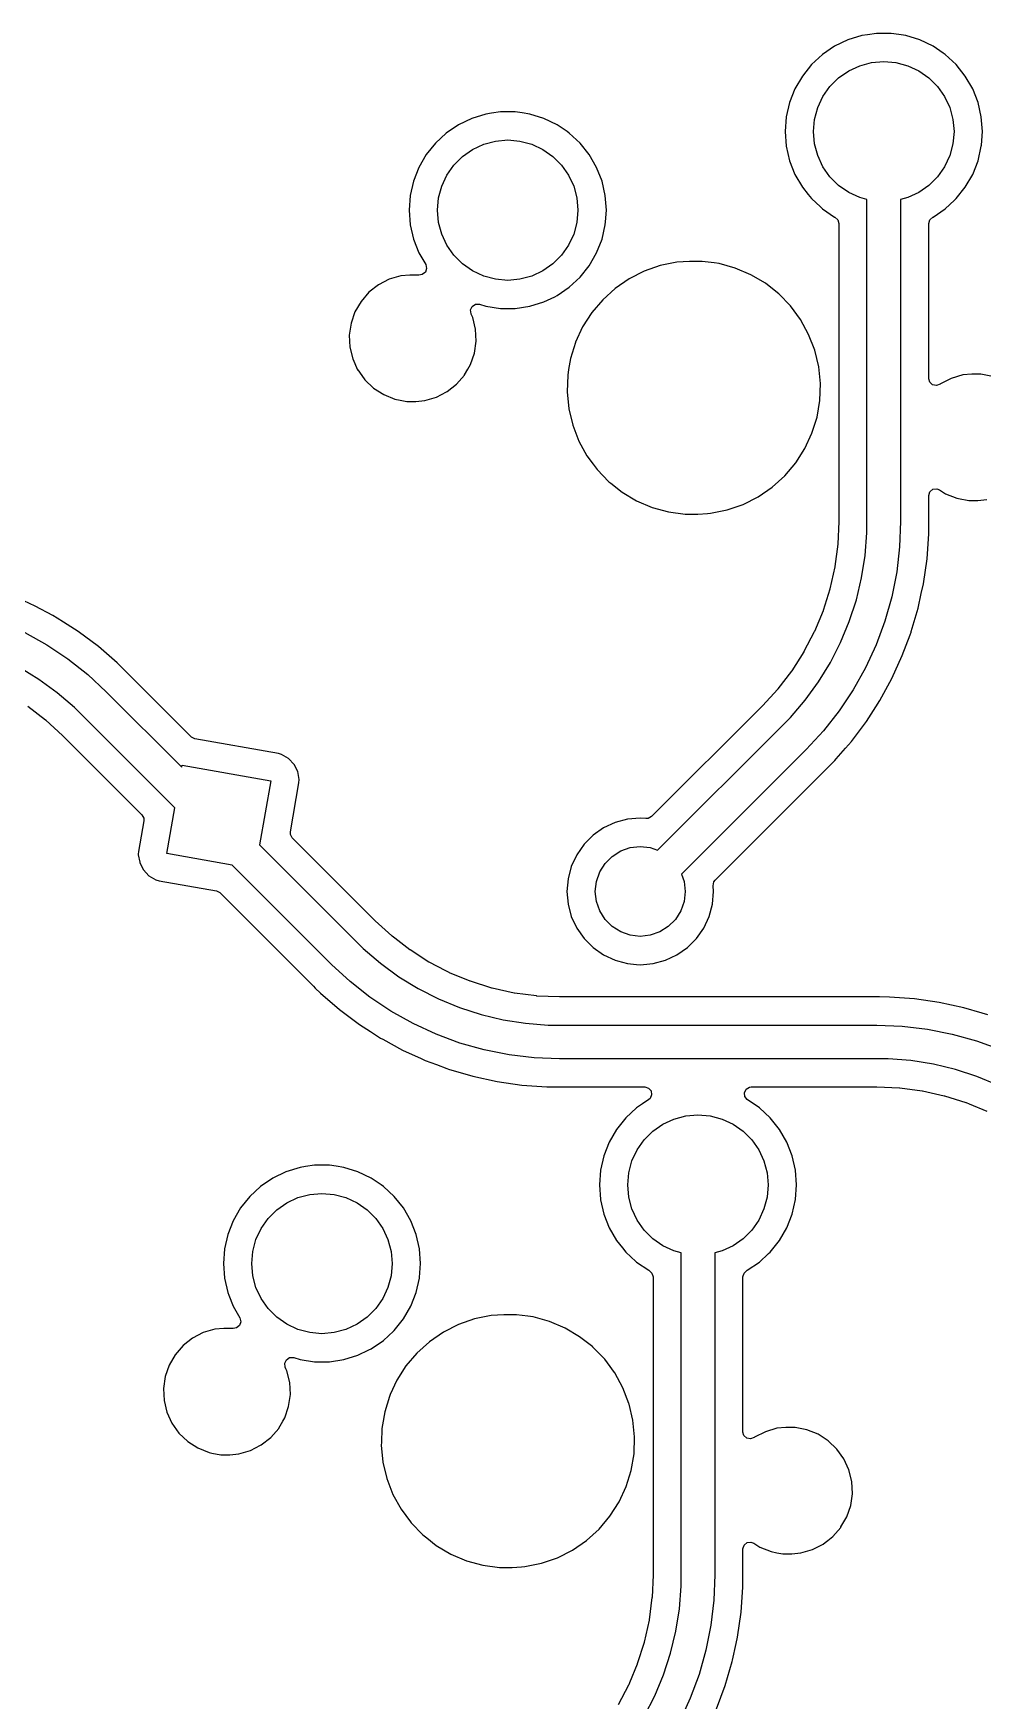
# Model space of a CAD drawing. Extents: x 68 to 346, y -197 to -84.
# Drawn here: x 157.99 to 174.89, y -133.65 to -103.96 of the extents above; entities that cross this region are included whole.
import ezdxf

# ---------------------------------------------------------------- set-up
doc = ezdxf.new("R2010")
doc.units = 0
doc.layers.add('BLACK', color=7, linetype='CONTINUOUS')

msp = doc.modelspace()

# ---------------------------------------------------------------- linework, layer by layer
at = {"layer": 'BLACK', "linetype": 'CONTINUOUS'}
for p, q in [((172.25, -104.186), (172.034, -104.334)), ((172.487, -104.072), (172.25, -104.186)), ((172.25, -104.186), (172.25, -104.186)), ((172.737, -103.995), (172.487, -104.072)), ((172.835, -103.98), (172.737, -103.995)), ((172.737, -103.995), (172.737, -103.995)), ((172.737, -103.995), (172.737, -103.995)), ((172.997, -103.956), (172.835, -103.98)), ((173.259, -103.956), (172.997, -103.956)), ((172.997, -103.956), (172.997, -103.956)), ((173.394, -103.976), (173.259, -103.956)), ((173.259, -103.956), (173.259, -103.956)), ((173.519, -103.995), (173.394, -103.976)), ((173.769, -104.072), (173.519, -103.995)), ((173.519, -103.995), (173.519, -103.995)), ((173.519, -103.995), (173.519, -103.995)), ((174.006, -104.186), (173.769, -104.072)), ((173.769, -104.072), (173.769, -104.072)), ((174.183, -104.307), (174.006, -104.186)), ((174.006, -104.186), (174.006, -104.186)), ((174.006, -104.186), (174.006, -104.186)), ((174.006, -104.186), (174.006, -104.186)), ((171.841, -104.512), (171.678, -104.717)), ((172.034, -104.334), (171.841, -104.512)), ((172.7, -104.532), (172.911, -104.475)), ((172.911, -104.475), (173.128, -104.456)), ((173.128, -104.456), (173.345, -104.475)), ((173.345, -104.475), (173.556, -104.532)), ((174.222, -104.334), (174.183, -104.307)), ((174.415, -104.512), (174.222, -104.334)), ((174.578, -104.717), (174.415, -104.512)), ((174.415, -104.512), (174.415, -104.512)), ((174.415, -104.512), (174.415, -104.512)), ((171.678, -104.717), (171.546, -104.945)), ((172.17, -104.903), (172.324, -104.749)), ((172.324, -104.749), (172.503, -104.624)), ((172.503, -104.624), (172.7, -104.532)), ((173.556, -104.532), (173.753, -104.624)), ((173.753, -104.624), (173.931, -104.749)), ((173.931, -104.749), (174.086, -104.903)), ((174.71, -104.945), (174.578, -104.717)), ((171.546, -104.945), (171.451, -105.189)), ((171.953, -105.279), (172.045, -105.081)), ((172.045, -105.081), (172.17, -104.903)), ((174.086, -104.903), (174.211, -105.081)), ((174.211, -105.081), (174.303, -105.279)), ((174.805, -105.189), (174.71, -104.945)), ((166.043, -105.394), (165.792, -105.471)), ((166.141, -105.379), (166.043, -105.394)), ((166.043, -105.394), (166.043, -105.394)), ((166.043, -105.394), (166.043, -105.394)), ((166.302, -105.355), (166.141, -105.379)), ((166.565, -105.355), (166.302, -105.355)), ((166.302, -105.355), (166.302, -105.355)), ((166.689, -105.373), (166.565, -105.355)), ((166.565, -105.355), (166.565, -105.355)), ((166.824, -105.394), (166.689, -105.373)), ((167.075, -105.471), (166.824, -105.394)), ((166.824, -105.394), (166.824, -105.394)), ((166.824, -105.394), (166.824, -105.394)), ((171.451, -105.189), (171.392, -105.445)), ((171.451, -105.189), (171.451, -105.189)), ((171.897, -105.489), (171.953, -105.279)), ((174.303, -105.279), (174.359, -105.489)), ((174.864, -105.445), (174.805, -105.189)), ((165.556, -105.585), (165.339, -105.733)), ((165.792, -105.471), (165.556, -105.585)), ((165.556, -105.585), (165.556, -105.585)), ((167.311, -105.585), (167.075, -105.471)), ((167.075, -105.471), (167.075, -105.471)), ((167.489, -105.706), (167.311, -105.585)), ((167.311, -105.585), (167.311, -105.585)), ((167.311, -105.585), (167.311, -105.585)), ((167.311, -105.585), (167.311, -105.585)), ((167.528, -105.733), (167.489, -105.706)), ((171.392, -105.445), (171.373, -105.706)), ((171.373, -105.706), (171.373, -105.706)), ((171.373, -105.706), (171.392, -105.968)), ((171.392, -105.445), (171.392, -105.445)), ((171.878, -105.706), (171.897, -105.489)), ((171.897, -105.923), (171.878, -105.706)), ((174.359, -105.489), (174.378, -105.706)), ((174.378, -105.706), (174.359, -105.923)), ((174.883, -105.706), (174.864, -105.445)), ((174.864, -105.445), (174.864, -105.445)), ((174.864, -105.445), (174.864, -105.445)), ((174.865, -105.949), (174.883, -105.706)), ((174.883, -105.706), (174.883, -105.706)), ((165.147, -105.911), (164.983, -106.116)), ((165.339, -105.733), (165.147, -105.911)), ((165.808, -106.022), (166.006, -105.93)), ((166.006, -105.93), (166.216, -105.874)), ((166.216, -105.874), (166.433, -105.855)), ((166.433, -105.855), (166.65, -105.874)), ((166.65, -105.874), (166.861, -105.93)), ((166.861, -105.93), (167.058, -106.022)), ((167.72, -105.911), (167.528, -105.733)), ((167.884, -106.116), (167.72, -105.911)), ((167.72, -105.911), (167.72, -105.911)), ((167.72, -105.911), (167.72, -105.911)), ((171.392, -105.968), (171.392, -105.968)), ((171.392, -105.968), (171.451, -106.224)), ((171.953, -106.134), (171.897, -105.923)), ((174.359, -105.923), (174.303, -106.134)), ((174.805, -106.224), (174.864, -105.968)), ((174.864, -105.968), (174.865, -105.949)), ((164.983, -106.116), (164.852, -106.343)), ((165.351, -106.48), (165.476, -106.302)), ((165.476, -106.302), (165.63, -106.147)), ((165.63, -106.147), (165.808, -106.022)), ((167.058, -106.022), (167.237, -106.147)), ((167.237, -106.147), (167.391, -106.302)), ((167.391, -106.302), (167.516, -106.48)), ((168.015, -106.343), (167.884, -106.116)), ((171.451, -106.224), (171.451, -106.224)), ((171.451, -106.224), (171.451, -106.224)), ((171.451, -106.224), (171.546, -106.468)), ((172.045, -106.331), (171.953, -106.134)), ((174.303, -106.134), (174.211, -106.331)), ((174.71, -106.468), (174.805, -106.224)), ((164.756, -106.588), (164.698, -106.843)), ((164.852, -106.343), (164.756, -106.588)), ((164.756, -106.588), (164.756, -106.588)), ((165.259, -106.678), (165.351, -106.48)), ((167.516, -106.48), (167.608, -106.678)), ((168.111, -106.588), (168.015, -106.343)), ((168.169, -106.843), (168.111, -106.588)), ((171.546, -106.468), (171.678, -106.695)), ((172.17, -106.51), (172.045, -106.331)), ((172.324, -106.664), (172.17, -106.51)), ((174.086, -106.51), (173.931, -106.664)), ((174.211, -106.331), (174.086, -106.51)), ((174.578, -106.695), (174.71, -106.468)), ((164.698, -106.843), (164.678, -107.105)), ((164.698, -106.843), (164.698, -106.843)), ((165.183, -107.105), (165.202, -106.888)), ((165.202, -106.888), (165.259, -106.678)), ((167.608, -106.678), (167.664, -106.888)), ((167.664, -106.888), (167.683, -107.105)), ((168.189, -107.105), (168.169, -106.843)), ((168.169, -106.843), (168.169, -106.843)), ((168.169, -106.843), (168.169, -106.843)), ((171.678, -106.695), (171.784, -106.829)), ((171.784, -106.829), (171.841, -106.9)), ((171.841, -106.9), (172, -107.047)), ((172.503, -106.789), (172.324, -106.664)), ((172.7, -106.881), (172.503, -106.789)), ((172.828, -106.915), (172.7, -106.881)), ((173.556, -106.881), (173.428, -106.915)), ((173.753, -106.789), (173.556, -106.881)), ((173.931, -106.664), (173.753, -106.789)), ((174.384, -106.929), (174.415, -106.9)), ((174.415, -106.9), (174.578, -106.695)), ((174.415, -106.9), (174.415, -106.9)), ((174.415, -106.9), (174.415, -106.9)), ((164.678, -107.105), (164.678, -107.105)), ((164.678, -107.105), (164.698, -107.367)), ((165.202, -107.322), (165.183, -107.105)), ((167.683, -107.105), (167.664, -107.322)), ((168.173, -107.315), (168.189, -107.105)), ((168.189, -107.105), (168.189, -107.105)), ((172, -107.047), (172.034, -107.079)), ((172.034, -107.079), (172.25, -107.227)), ((172.828, -112.649), (172.828, -106.915)), ((173.428, -106.915), (173.428, -112.649)), ((174.006, -107.227), (174.222, -107.079)), ((174.222, -107.079), (174.384, -106.929)), ((164.698, -107.367), (164.698, -107.367)), ((164.698, -107.367), (164.756, -107.622)), ((165.259, -107.533), (165.202, -107.322)), ((167.664, -107.322), (167.608, -107.533)), ((168.111, -107.622), (168.169, -107.367)), ((168.169, -107.367), (168.173, -107.315)), ((172.25, -107.227), (172.257, -107.23)), ((172.257, -107.23), (172.309, -107.277)), ((172.309, -107.277), (172.327, -107.342)), ((172.327, -107.342), (172.327, -112.649)), ((173.928, -107.342), (173.948, -107.275)), ((173.928, -109.22), (173.928, -107.342)), ((173.948, -107.275), (173.999, -107.23)), ((173.999, -107.23), (174.006, -107.227)), ((164.756, -107.622), (164.756, -107.622)), ((164.756, -107.622), (164.852, -107.867)), ((165.351, -107.73), (165.259, -107.533)), ((165.476, -107.909), (165.351, -107.73)), ((167.516, -107.73), (167.391, -107.909)), ((167.608, -107.533), (167.516, -107.73)), ((168.015, -107.867), (168.111, -107.622)), ((164.852, -107.867), (164.972, -108.075)), ((164.972, -108.075), (164.989, -108.143)), ((165.63, -108.063), (165.476, -107.909)), ((165.808, -108.188), (165.63, -108.063)), ((167.237, -108.063), (167.058, -108.188)), ((167.391, -107.909), (167.237, -108.063)), ((167.884, -108.094), (168.015, -107.867)), ((169.444, -108.033), (169.149, -108.093)), ((169.669, -108.018), (169.444, -108.033)), ((169.444, -108.033), (169.444, -108.033)), ((169.895, -108.018), (169.669, -108.018)), ((169.669, -108.018), (169.669, -108.018)), ((170.106, -108.046), (169.895, -108.018)), ((170.194, -108.058), (170.106, -108.046)), ((170.484, -108.137), (170.194, -108.058)), ((164.321, -108.336), (164.13, -108.435)), ((164.528, -108.276), (164.321, -108.336)), ((164.688, -108.26), (164.528, -108.276)), ((164.528, -108.276), (164.528, -108.276)), ((164.849, -108.26), (164.688, -108.26)), ((164.853, -108.261), (164.849, -108.26)), ((164.911, -108.252), (164.853, -108.261)), ((164.966, -108.209), (164.911, -108.252)), ((164.989, -108.143), (164.966, -108.209)), ((166.006, -108.28), (165.808, -108.188)), ((166.216, -108.336), (166.006, -108.28)), ((166.433, -108.355), (166.216, -108.336)), ((166.65, -108.336), (166.433, -108.355)), ((166.861, -108.28), (166.65, -108.336)), ((167.058, -108.188), (166.861, -108.28)), ((167.528, -108.477), (167.72, -108.299)), ((167.72, -108.299), (167.884, -108.094)), ((168.595, -108.327), (168.347, -108.498)), ((168.864, -108.191), (168.595, -108.327)), ((169.149, -108.093), (168.864, -108.191)), ((168.864, -108.191), (168.864, -108.191)), ((170.762, -108.255), (170.484, -108.137)), ((170.484, -108.137), (170.484, -108.137)), ((171.021, -108.408), (170.762, -108.255)), ((163.961, -108.568), (163.821, -108.73)), ((164.13, -108.435), (163.961, -108.568)), ((163.961, -108.568), (163.961, -108.568)), ((167.075, -108.739), (167.269, -108.646)), ((167.269, -108.646), (167.311, -108.625)), ((167.311, -108.625), (167.528, -108.477)), ((167.311, -108.625), (167.311, -108.625)), ((167.311, -108.625), (167.311, -108.625)), ((168.347, -108.498), (168.123, -108.7)), ((171.234, -108.577), (171.021, -108.408)), ((171.021, -108.408), (171.021, -108.408)), ((171.021, -108.408), (171.021, -108.408)), ((171.257, -108.595), (171.234, -108.577)), ((171.467, -108.812), (171.257, -108.595)), ((163.713, -108.916), (163.643, -109.119)), ((163.821, -108.73), (163.713, -108.916)), ((165.771, -108.882), (165.8, -108.819)), ((165.781, -108.952), (165.771, -108.882)), ((165.784, -108.96), (165.781, -108.952)), ((165.81, -109.016), (165.784, -108.96)), ((165.8, -108.819), (165.858, -108.781)), ((165.858, -108.781), (165.928, -108.781)), ((165.928, -108.781), (165.93, -108.782)), ((165.93, -108.782), (166.043, -108.816)), ((166.043, -108.816), (166.302, -108.856)), ((166.302, -108.856), (166.565, -108.856)), ((166.565, -108.856), (166.824, -108.816)), ((166.824, -108.816), (167.075, -108.739)), ((167.929, -108.93), (167.766, -109.184)), ((168.123, -108.7), (167.929, -108.93)), ((171.646, -109.054), (171.467, -108.812)), ((163.643, -109.119), (163.612, -109.332)), ((163.643, -109.119), (163.643, -109.119)), ((165.861, -109.225), (165.81, -109.016)), ((165.871, -109.44), (165.861, -109.225)), ((167.766, -109.184), (167.641, -109.455)), ((167.766, -109.184), (167.766, -109.184)), ((171.79, -109.319), (171.646, -109.054)), ((173.928, -110.107), (173.928, -109.22)), ((163.612, -109.332), (163.612, -109.332)), ((163.612, -109.332), (163.623, -109.547)), ((163.623, -109.547), (163.673, -109.756)), ((165.84, -109.652), (165.871, -109.44)), ((167.637, -109.465), (167.55, -109.745)), ((167.64, -109.457), (167.637, -109.465)), ((167.641, -109.455), (167.64, -109.457)), ((171.899, -109.6), (171.79, -109.319)), ((163.673, -109.756), (163.673, -109.756)), ((163.673, -109.756), (163.761, -109.948)), ((165.724, -109.935), (165.77, -109.856)), ((165.77, -109.856), (165.84, -109.652)), ((167.55, -109.745), (167.517, -109.942)), ((171.969, -109.893), (171.899, -109.6)), ((163.761, -109.948), (163.762, -109.951)), ((163.762, -109.951), (163.876, -110.11)), ((163.876, -110.11), (163.887, -110.126)), ((163.887, -110.126), (163.887, -110.126)), ((163.887, -110.126), (164.043, -110.275)), ((165.522, -110.204), (165.663, -110.042)), ((165.663, -110.042), (165.664, -110.04)), ((165.664, -110.04), (165.724, -109.935)), ((167.5, -110.042), (167.49, -110.342)), ((167.517, -109.942), (167.5, -110.042)), ((171.999, -110.193), (171.969, -109.893)), ((173.945, -110.169), (173.928, -110.107)), ((173.996, -110.217), (173.945, -110.169)), ((174.327, -110.101), (174.136, -110.199)), ((174.533, -110.04), (174.327, -110.101)), ((174.694, -110.025), (174.533, -110.04)), ((174.533, -110.04), (174.533, -110.04)), ((174.855, -110.025), (174.694, -110.025)), ((175.066, -110.065), (174.855, -110.025)), ((174.855, -110.025), (174.855, -110.025)), ((164.043, -110.275), (164.043, -110.275)), ((164.043, -110.275), (164.043, -110.275)), ((164.043, -110.275), (164.224, -110.391)), ((164.224, -110.391), (164.423, -110.471)), ((164.956, -110.496), (165.162, -110.436)), ((165.162, -110.436), (165.341, -110.343)), ((165.341, -110.343), (165.353, -110.337)), ((165.353, -110.337), (165.522, -110.204)), ((167.49, -110.342), (167.49, -110.343)), ((167.49, -110.343), (167.52, -110.643)), ((171.989, -110.494), (171.999, -110.193)), ((174.064, -110.23), (173.996, -110.217)), ((174.129, -110.204), (174.064, -110.23)), ((174.136, -110.199), (174.129, -110.204)), ((164.423, -110.471), (164.519, -110.489)), ((164.519, -110.489), (164.634, -110.511)), ((164.634, -110.511), (164.634, -110.511)), ((164.634, -110.511), (164.795, -110.511)), ((164.795, -110.511), (164.956, -110.496)), ((164.795, -110.511), (164.795, -110.511)), ((167.52, -110.643), (167.52, -110.643)), ((167.52, -110.643), (167.59, -110.936)), ((171.939, -110.791), (171.989, -110.494)), ((167.59, -110.936), (167.59, -110.936)), ((167.59, -110.936), (167.698, -111.217)), ((171.849, -111.079), (171.939, -110.791)), ((167.698, -111.217), (167.698, -111.217)), ((167.698, -111.217), (167.843, -111.482)), ((171.56, -111.606), (171.722, -111.352)), ((171.722, -111.352), (171.849, -111.079)), ((167.843, -111.482), (167.843, -111.482)), ((167.843, -111.482), (167.951, -111.628)), ((167.951, -111.628), (168.022, -111.724)), ((171.366, -111.836), (171.56, -111.606)), ((168.022, -111.724), (168.231, -111.941)), ((168.231, -111.941), (168.269, -111.97)), ((171.142, -112.038), (171.366, -111.836)), ((168.269, -111.97), (168.468, -112.128)), ((168.468, -112.128), (168.468, -112.128)), ((168.468, -112.128), (168.468, -112.128)), ((168.468, -112.128), (168.727, -112.281)), ((170.625, -112.345), (170.894, -112.209)), ((170.894, -112.209), (171.142, -112.038)), ((173.928, -112.189), (173.948, -112.122)), ((173.928, -112.872), (173.928, -112.189)), ((173.948, -112.122), (174.001, -112.076)), ((174.001, -112.076), (174.07, -112.066)), ((174.07, -112.066), (174.12, -112.085)), ((174.12, -112.085), (174.229, -112.155)), ((174.229, -112.155), (174.429, -112.235)), ((174.429, -112.235), (174.459, -112.241)), ((174.459, -112.241), (174.64, -112.276)), ((168.727, -112.281), (169.005, -112.399)), ((169.005, -112.399), (169.295, -112.478)), ((169.295, -112.478), (169.594, -112.519)), ((169.594, -112.519), (169.594, -112.519)), ((169.594, -112.519), (169.82, -112.519)), ((169.82, -112.519), (169.988, -112.507)), ((169.988, -112.507), (170.045, -112.503)), ((170.045, -112.503), (170.34, -112.443)), ((170.34, -112.443), (170.625, -112.345)), ((174.64, -112.276), (174.64, -112.276)), ((174.64, -112.276), (174.801, -112.276)), ((174.801, -112.276), (174.961, -112.26)), ((174.801, -112.276), (174.801, -112.276)), ((172.327, -112.649), (172.31, -113.051)), ((172.828, -112.851), (172.828, -112.649)), ((172.828, -112.649), (172.828, -112.649)), ((173.428, -112.649), (173.41, -113.1)), ((173.428, -112.649), (173.428, -112.649)), ((172.309, -113.056), (172.257, -113.452)), ((172.31, -113.051), (172.309, -113.056)), ((172.796, -113.254), (172.828, -112.851)), ((173.41, -113.1), (173.357, -113.547)), ((173.897, -113.317), (173.928, -112.872)), ((172.733, -113.653), (172.796, -113.254)), ((173.833, -113.758), (173.897, -113.317)), ((172.256, -113.458), (172.17, -113.848)), ((172.257, -113.452), (172.256, -113.458)), ((172.639, -114.046), (172.733, -113.653)), ((173.357, -113.547), (173.269, -113.99)), ((158.022, -114.156), (157.616, -113.971)), ((172.169, -113.853), (172.048, -114.234)), ((172.17, -113.848), (172.169, -113.853)), ((173.269, -113.99), (173.147, -114.423)), ((173.738, -114.194), (173.796, -113.93)), ((173.796, -113.93), (173.833, -113.758)), ((158.334, -114.327), (158.022, -114.156)), ((158.413, -114.37), (158.334, -114.327)), ((172.047, -114.239), (171.894, -114.608)), ((172.048, -114.234), (172.047, -114.239)), ((172.514, -114.43), (172.639, -114.046)), ((173.616, -114.611), (173.738, -114.194)), ((158.526, -114.443), (158.413, -114.37)), ((158.788, -114.611), (158.526, -114.443)), ((159.145, -114.878), (158.788, -114.611)), ((158.788, -114.611), (158.788, -114.611)), ((171.891, -114.613), (171.707, -114.967)), ((171.894, -114.608), (171.891, -114.613)), ((172.359, -114.803), (172.514, -114.43)), ((173.147, -114.423), (172.991, -114.846)), ((173.596, -114.667), (173.613, -114.622)), ((173.613, -114.622), (173.616, -114.611)), ((157.833, -114.626), (158.226, -114.846)), ((158.226, -114.846), (158.601, -115.097)), ((159.482, -115.17), (159.145, -114.878)), ((159.145, -114.878), (159.145, -114.878)), ((172.176, -115.163), (172.359, -114.803)), ((172.991, -114.846), (172.802, -115.256)), ((173.457, -115.039), (173.596, -114.667)), ((158.601, -115.097), (158.955, -115.376)), ((159.514, -115.202), (159.482, -115.17)), ((159.607, -115.295), (159.514, -115.202)), ((171.704, -114.972), (171.49, -115.309)), ((171.707, -114.967), (171.704, -114.972)), ((171.965, -115.508), (172.176, -115.163)), ((173.272, -115.445), (173.457, -115.039)), ((158.085, -115.463), (157.74, -115.252)), ((158.412, -115.701), (158.085, -115.463)), ((158.955, -115.376), (159.286, -115.682)), ((160.798, -116.486), (159.607, -115.295)), ((159.607, -115.295), (159.607, -115.295)), ((171.487, -115.313), (171.243, -115.63)), ((171.49, -115.309), (171.487, -115.313)), ((171.727, -115.835), (171.965, -115.508)), ((172.802, -115.256), (172.582, -115.649)), ((173.058, -115.836), (173.272, -115.445)), ((158.719, -115.963), (158.412, -115.701)), ((159.286, -115.682), (159.286, -115.682)), ((159.286, -115.682), (160.632, -117.028)), ((171.24, -115.634), (170.968, -115.931)), ((171.243, -115.63), (171.24, -115.634)), ((172.582, -115.649), (172.331, -116.024)), ((157.89, -115.941), (158.202, -116.18)), ((158.862, -116.106), (158.719, -115.963)), ((160.505, -117.749), (158.862, -116.106)), ((158.862, -116.106), (158.862, -116.106)), ((170.968, -115.931), (168.993, -117.907)), ((171.465, -116.142), (171.727, -115.835)), ((172.331, -116.024), (172.052, -116.378)), ((172.817, -116.211), (172.984, -115.951)), ((172.984, -115.951), (173.058, -115.836)), ((158.202, -116.18), (158.207, -116.185)), ((158.207, -116.185), (158.211, -116.188)), ((158.211, -116.188), (158.508, -116.46)), ((169.102, -118.505), (171.322, -116.285)), ((171.322, -116.285), (171.465, -116.142)), ((171.322, -116.285), (171.322, -116.285)), ((172.052, -116.378), (171.746, -116.709)), ((172.55, -116.568), (172.817, -116.211)), ((158.508, -116.46), (159.921, -117.873)), ((160.802, -116.489), (160.798, -116.486)), ((160.864, -116.521), (160.802, -116.489)), ((162.349, -116.782), (160.864, -116.521)), ((172.281, -116.879), (172.448, -116.686)), ((172.448, -116.686), (172.55, -116.568)), ((172.55, -116.568), (172.55, -116.568)), ((160.632, -117.028), (160.639, -116.989)), ((160.639, -116.989), (162.215, -117.267)), ((162.406, -116.799), (162.349, -116.782)), ((162.349, -116.782), (162.349, -116.782)), ((162.53, -116.872), (162.406, -116.799)), ((162.406, -116.799), (162.406, -116.799)), ((162.629, -116.977), (162.53, -116.872)), ((162.53, -116.872), (162.53, -116.872)), ((162.53, -116.872), (162.53, -116.872)), ((162.694, -117.105), (162.629, -116.977)), ((171.746, -116.709), (169.526, -118.929)), ((171.746, -116.709), (171.746, -116.709)), ((171.746, -116.709), (171.746, -116.709)), ((172.064, -117.099), (172.258, -116.905)), ((172.258, -116.905), (172.281, -116.879)), ((172.258, -116.905), (172.258, -116.905)), ((162.215, -117.267), (162.013, -118.409)), ((162.72, -117.247), (162.694, -117.105)), ((162.716, -117.307), (162.72, -117.247)), ((171.833, -117.33), (172.064, -117.099)), ((172.064, -117.099), (172.064, -117.099)), ((162.563, -118.176), (162.716, -117.307)), ((170.125, -119.039), (171.833, -117.33)), ((159.921, -117.873), (159.955, -117.935)), ((160.361, -118.565), (160.505, -117.749)), ((159.956, -117.982), (159.86, -118.525)), ((159.955, -117.935), (159.956, -117.982)), ((162.564, -118.224), (162.563, -118.176)), ((168.139, -118.108), (167.953, -118.239)), ((168.346, -118.012), (168.139, -118.108)), ((168.139, -118.108), (168.139, -118.108)), ((168.565, -117.953), (168.346, -118.012)), ((168.346, -118.012), (168.346, -118.012)), ((168.792, -117.933), (168.565, -117.953)), ((168.565, -117.953), (168.565, -117.953)), ((168.894, -117.942), (168.792, -117.933)), ((168.792, -117.933), (168.792, -117.933)), ((168.931, -117.94), (168.894, -117.942)), ((168.993, -117.907), (168.931, -117.94)), ((162.013, -118.409), (163.718, -120.114)), ((162.597, -118.285), (162.564, -118.224)), ((163.551, -119.239), (162.597, -118.285)), ((167.792, -118.4), (167.662, -118.586)), ((167.953, -118.239), (167.792, -118.4)), ((168.445, -118.518), (168.614, -118.459)), ((168.614, -118.459), (168.792, -118.439)), ((168.792, -118.439), (168.97, -118.459)), ((168.97, -118.459), (169.102, -118.505)), ((159.86, -118.525), (159.856, -118.577)), ((159.856, -118.577), (159.856, -118.585)), ((159.856, -118.585), (159.881, -118.72)), ((159.86, -118.525), (159.86, -118.525)), ((159.881, -118.72), (159.882, -118.726)), ((159.882, -118.726), (159.914, -118.789)), ((161.526, -118.77), (160.361, -118.565)), ((163.294, -120.538), (161.526, -118.77)), ((167.662, -118.586), (167.565, -118.792)), ((167.662, -118.586), (167.662, -118.586)), ((168.071, -118.892), (168.167, -118.74)), ((168.167, -118.74), (168.293, -118.614)), ((168.293, -118.614), (168.445, -118.518)), ((159.914, -118.789), (159.947, -118.855)), ((159.947, -118.855), (160.045, -118.96)), ((160.045, -118.96), (160.045, -118.96)), ((160.045, -118.96), (160.045, -118.96)), ((160.045, -118.96), (160.17, -119.033)), ((160.17, -119.033), (160.17, -119.033)), ((160.17, -119.033), (160.227, -119.049)), ((160.227, -119.049), (160.227, -119.049)), ((160.227, -119.049), (160.227, -119.049)), ((160.227, -119.049), (160.227, -119.049)), ((160.227, -119.049), (161.245, -119.229)), ((167.507, -119.012), (167.487, -119.239)), ((167.565, -118.792), (167.507, -119.012)), ((167.507, -119.012), (167.507, -119.012)), ((167.565, -118.792), (167.565, -118.792)), ((167.992, -119.239), (168.012, -119.061)), ((168.012, -119.061), (168.071, -118.892)), ((169.526, -118.929), (169.572, -119.061)), ((169.572, -119.061), (169.592, -119.239)), ((170.089, -119.137), (170.103, -119.069)), ((170.103, -119.069), (170.125, -119.039)), ((161.245, -119.229), (161.308, -119.26)), ((161.308, -119.26), (161.311, -119.263)), ((161.311, -119.263), (162.973, -120.925)), ((164.072, -119.76), (163.551, -119.239)), ((167.487, -119.239), (167.487, -119.239)), ((167.487, -119.239), (167.507, -119.466)), ((168.012, -119.417), (167.992, -119.239)), ((169.592, -119.239), (169.572, -119.417)), ((170.078, -119.466), (170.098, -119.239)), ((170.098, -119.239), (170.089, -119.137)), ((167.507, -119.466), (167.507, -119.466)), ((167.507, -119.466), (167.565, -119.685)), ((168.071, -119.586), (168.012, -119.417)), ((168.167, -119.738), (168.071, -119.586)), ((169.513, -119.586), (169.418, -119.738)), ((169.572, -119.417), (169.513, -119.586)), ((170.019, -119.685), (170.078, -119.466)), ((164.369, -120.032), (164.072, -119.76)), ((167.565, -119.685), (167.565, -119.685)), ((167.565, -119.685), (167.662, -119.892)), ((167.662, -119.892), (167.662, -119.892)), ((167.662, -119.892), (167.792, -120.078)), ((168.293, -119.864), (168.167, -119.738)), ((168.445, -119.96), (168.293, -119.864)), ((168.614, -120.019), (168.445, -119.96)), ((169.139, -119.96), (168.97, -120.019)), ((169.291, -119.864), (169.139, -119.96)), ((169.418, -119.738), (169.291, -119.864)), ((169.792, -120.078), (169.923, -119.892)), ((169.923, -119.892), (170.019, -119.685)), ((163.718, -120.114), (163.718, -120.114)), ((163.718, -120.114), (163.861, -120.257)), ((163.861, -120.257), (164.168, -120.519)), ((164.373, -120.035), (164.369, -120.032)), ((164.424, -120.074), (164.373, -120.035)), ((164.69, -120.279), (164.424, -120.074)), ((167.792, -120.078), (167.953, -120.239)), ((167.953, -120.239), (167.953, -120.239)), ((167.953, -120.239), (168.139, -120.37)), ((168.792, -120.039), (168.614, -120.019)), ((168.97, -120.019), (168.792, -120.039)), ((169.445, -120.37), (169.631, -120.239)), ((169.631, -120.239), (169.792, -120.078)), ((163.625, -120.844), (163.294, -120.538)), ((163.294, -120.538), (163.294, -120.538)), ((164.168, -120.519), (164.495, -120.757)), ((164.694, -120.282), (164.69, -120.279)), ((165.031, -120.496), (164.694, -120.282)), ((165.036, -120.499), (165.031, -120.496)), ((165.329, -120.651), (165.036, -120.499)), ((168.139, -120.37), (168.346, -120.466)), ((168.346, -120.466), (168.346, -120.466)), ((168.346, -120.466), (168.346, -120.466)), ((168.346, -120.466), (168.386, -120.477)), ((168.386, -120.477), (168.565, -120.525)), ((168.565, -120.525), (168.727, -120.539)), ((168.727, -120.539), (168.792, -120.544)), ((168.792, -120.544), (168.849, -120.539)), ((168.792, -120.544), (168.792, -120.544)), ((168.792, -120.544), (168.792, -120.544)), ((168.849, -120.539), (169.019, -120.525)), ((169.019, -120.525), (169.239, -120.466)), ((169.239, -120.466), (169.445, -120.37)), ((163.979, -121.123), (163.625, -120.844)), ((164.495, -120.757), (164.84, -120.968)), ((165.39, -120.683), (165.329, -120.651)), ((165.395, -120.686), (165.39, -120.683)), ((165.764, -120.839), (165.395, -120.686)), ((165.769, -120.84), (165.764, -120.839)), ((166.15, -120.961), (165.769, -120.84)), ((162.973, -120.925), (162.973, -120.925)), ((162.973, -120.925), (163.007, -120.959)), ((163.007, -120.959), (163.098, -121.05)), ((163.098, -121.05), (163.435, -121.342)), ((164.354, -121.374), (163.979, -121.123)), ((164.84, -120.968), (165.2, -121.151)), ((165.2, -121.151), (165.573, -121.306)), ((166.155, -120.962), (166.15, -120.961)), ((166.545, -121.048), (166.155, -120.962)), ((166.551, -121.049), (166.545, -121.048)), ((166.947, -121.101), (166.551, -121.049)), ((166.952, -121.102), (166.947, -121.101)), ((167.354, -121.119), (166.952, -121.102)), ((173.051, -121.119), (167.354, -121.119)), ((173.229, -121.12), (173.051, -121.119)), ((173.051, -121.119), (173.051, -121.119)), ((173.674, -121.151), (173.229, -121.12)), ((174.115, -121.215), (173.674, -121.151)), ((163.435, -121.342), (163.435, -121.342)), ((163.435, -121.342), (163.792, -121.609)), ((164.747, -121.594), (164.354, -121.374)), ((165.573, -121.306), (165.957, -121.431)), ((165.957, -121.431), (166.35, -121.525)), ((174.551, -121.31), (174.115, -121.215)), ((174.878, -121.406), (174.551, -121.31)), ((174.551, -121.31), (174.551, -121.31)), ((174.979, -121.435), (174.878, -121.406)), ((163.792, -121.609), (163.792, -121.609)), ((163.792, -121.609), (163.989, -121.736)), ((163.989, -121.736), (164.167, -121.85)), ((165.157, -121.783), (164.747, -121.594)), ((166.35, -121.525), (166.749, -121.588)), ((166.749, -121.588), (167.152, -121.62)), ((167.152, -121.62), (167.354, -121.62)), ((167.354, -121.62), (173.006, -121.62)), ((173.006, -121.62), (173.006, -121.62)), ((173.006, -121.62), (173.006, -121.62)), ((173.006, -121.62), (173.457, -121.638)), ((173.457, -121.638), (173.904, -121.691)), ((173.904, -121.691), (174.346, -121.779)), ((164.167, -121.85), (164.209, -121.873)), ((164.209, -121.873), (164.558, -122.064)), ((165.58, -121.939), (165.157, -121.783)), ((166.014, -122.061), (165.58, -121.939)), ((174.346, -121.779), (174.78, -121.901)), ((174.78, -121.901), (175.203, -122.057)), ((164.558, -122.064), (164.893, -122.217)), ((164.893, -122.217), (164.964, -122.249)), ((164.964, -122.249), (165.163, -122.323)), ((165.163, -122.323), (165.35, -122.393)), ((166.456, -122.149), (166.014, -122.061)), ((166.903, -122.202), (166.456, -122.149)), ((167.354, -122.22), (166.903, -122.202)), ((173.006, -122.22), (167.354, -122.22)), ((167.354, -122.22), (167.354, -122.22)), ((167.354, -122.22), (167.354, -122.22)), ((173.208, -122.22), (173.006, -122.22)), ((173.611, -122.252), (173.208, -122.22)), ((174.01, -122.315), (173.611, -122.252)), ((174.403, -122.409), (174.01, -122.315)), ((165.35, -122.393), (165.381, -122.405)), ((165.381, -122.405), (165.809, -122.53)), ((165.809, -122.53), (165.809, -122.53)), ((165.809, -122.53), (165.809, -122.53)), ((165.809, -122.53), (165.809, -122.53)), ((165.809, -122.53), (166.245, -122.625)), ((166.245, -122.625), (166.686, -122.689)), ((174.787, -122.534), (174.403, -122.409)), ((175.16, -122.689), (174.787, -122.534)), ((166.686, -122.689), (167.131, -122.72)), ((167.131, -122.72), (167.131, -122.72)), ((167.131, -122.72), (167.295, -122.72)), ((167.295, -122.72), (167.295, -122.721)), ((167.295, -122.721), (167.309, -122.721)), ((167.309, -122.721), (167.354, -122.721)), ((167.354, -122.721), (167.438, -122.721)), ((167.438, -122.721), (168.872, -122.721)), ((168.872, -122.721), (168.939, -122.74)), ((168.939, -122.74), (168.985, -122.793)), ((168.966, -122.926), (168.942, -122.947)), ((168.995, -122.862), (168.966, -122.926)), ((168.985, -122.793), (168.995, -122.862)), ((170.646, -122.824), (170.677, -122.761)), ((170.654, -122.893), (170.646, -122.824)), ((170.698, -122.947), (170.654, -122.893)), ((170.677, -122.761), (170.736, -122.725)), ((170.736, -122.725), (170.768, -122.721)), ((170.768, -122.721), (173.006, -122.721)), ((173.006, -122.721), (173.408, -122.738)), ((173.408, -122.738), (173.413, -122.739)), ((173.413, -122.739), (173.809, -122.791)), ((173.809, -122.791), (173.815, -122.792)), ((173.815, -122.792), (174.205, -122.878)), ((174.205, -122.878), (174.21, -122.879)), ((174.21, -122.879), (174.591, -123)), ((168.726, -123.094), (168.533, -123.273)), ((168.831, -123.023), (168.726, -123.094)), ((168.942, -122.947), (168.831, -123.023)), ((169.392, -123.292), (169.603, -123.236)), ((169.603, -123.236), (169.82, -123.217)), ((169.82, -123.217), (170.037, -123.236)), ((170.037, -123.236), (170.248, -123.292)), ((170.914, -123.094), (170.698, -122.947)), ((171.107, -123.273), (170.914, -123.094)), ((174.591, -123), (174.596, -123.001)), ((174.596, -123.001), (174.647, -123.023)), ((174.647, -123.023), (174.965, -123.154)), ((168.37, -123.478), (168.238, -123.705)), ((168.533, -123.273), (168.37, -123.478)), ((168.862, -123.663), (169.017, -123.509)), ((169.017, -123.509), (169.195, -123.384)), ((169.195, -123.384), (169.392, -123.292)), ((170.248, -123.292), (170.445, -123.384)), ((170.445, -123.384), (170.623, -123.509)), ((170.623, -123.509), (170.778, -123.663)), ((171.27, -123.478), (171.107, -123.273)), ((171.107, -123.273), (171.107, -123.273)), ((171.107, -123.273), (171.107, -123.273)), ((171.402, -123.705), (171.27, -123.478)), ((168.238, -123.705), (168.143, -123.949)), ((168.737, -123.842), (168.862, -123.663)), ((170.778, -123.663), (170.903, -123.842)), ((171.497, -123.949), (171.402, -123.705)), ((162.994, -124.115), (162.833, -124.139)), ((163.257, -124.115), (162.994, -124.115)), ((162.994, -124.115), (162.994, -124.115)), ((163.381, -124.134), (163.257, -124.115)), ((163.257, -124.115), (163.257, -124.115)), ((168.143, -123.949), (168.084, -124.205)), ((168.143, -123.949), (168.143, -123.949)), ((168.589, -124.25), (168.645, -124.039)), ((168.645, -124.039), (168.737, -123.842)), ((170.903, -123.842), (170.995, -124.039)), ((170.995, -124.039), (171.051, -124.25)), ((171.556, -124.205), (171.497, -123.949)), ((162.248, -124.345), (162.031, -124.493)), ((162.484, -124.232), (162.248, -124.345)), ((162.248, -124.345), (162.248, -124.345)), ((162.735, -124.154), (162.484, -124.232)), ((162.833, -124.139), (162.735, -124.154)), ((162.735, -124.154), (162.735, -124.154)), ((162.735, -124.154), (162.735, -124.154)), ((163.516, -124.154), (163.381, -124.134)), ((163.767, -124.232), (163.516, -124.154)), ((163.516, -124.154), (163.516, -124.154)), ((163.516, -124.154), (163.516, -124.154)), ((164.003, -124.345), (163.767, -124.232)), ((163.767, -124.232), (163.767, -124.232)), ((164.181, -124.467), (164.003, -124.345)), ((164.003, -124.345), (164.003, -124.345)), ((164.003, -124.345), (164.003, -124.345)), ((164.003, -124.345), (164.003, -124.345)), ((168.084, -124.205), (168.065, -124.467)), ((168.084, -124.205), (168.084, -124.205)), ((168.57, -124.467), (168.589, -124.25)), ((171.051, -124.25), (171.07, -124.467)), ((171.575, -124.467), (171.556, -124.205)), ((171.556, -124.205), (171.556, -124.205)), ((171.556, -124.205), (171.556, -124.205)), ((161.839, -124.672), (161.675, -124.877)), ((162.031, -124.493), (161.839, -124.672)), ((162.5, -124.783), (162.698, -124.691)), ((162.698, -124.691), (162.908, -124.635)), ((162.908, -124.635), (163.125, -124.616)), ((163.125, -124.616), (163.342, -124.635)), ((163.342, -124.635), (163.553, -124.691)), ((163.553, -124.691), (163.75, -124.783)), ((164.22, -124.493), (164.181, -124.467)), ((164.412, -124.672), (164.22, -124.493)), ((164.576, -124.877), (164.412, -124.672)), ((164.412, -124.672), (164.412, -124.672)), ((164.412, -124.672), (164.412, -124.672)), ((168.065, -124.467), (168.065, -124.467)), ((168.065, -124.467), (168.084, -124.728)), ((168.589, -124.684), (168.57, -124.467)), ((168.645, -124.894), (168.589, -124.684)), ((171.051, -124.684), (170.995, -124.894)), ((171.07, -124.467), (171.051, -124.684)), ((171.556, -124.728), (171.575, -124.467)), ((171.575, -124.467), (171.575, -124.467)), ((161.675, -124.877), (161.544, -125.104)), ((162.168, -125.062), (162.322, -124.908)), ((162.322, -124.908), (162.5, -124.783)), ((163.75, -124.783), (163.929, -124.908)), ((163.929, -124.908), (164.083, -125.062)), ((164.707, -125.104), (164.576, -124.877)), ((168.084, -124.728), (168.084, -124.728)), ((168.084, -124.728), (168.084, -124.728)), ((168.084, -124.728), (168.084, -124.728)), ((168.084, -124.728), (168.085, -124.731)), ((168.085, -124.731), (168.143, -124.984)), ((168.143, -124.984), (168.143, -124.984)), ((168.143, -124.984), (168.143, -124.984)), ((168.143, -124.984), (168.238, -125.229)), ((168.737, -125.092), (168.645, -124.894)), ((170.995, -124.894), (170.903, -125.092)), ((171.402, -125.229), (171.497, -124.984)), ((171.497, -124.984), (171.556, -124.728)), ((171.556, -124.728), (171.556, -124.728)), ((161.544, -125.104), (161.448, -125.348)), ((161.951, -125.438), (162.043, -125.241)), ((162.043, -125.241), (162.168, -125.062)), ((164.083, -125.062), (164.208, -125.241)), ((164.208, -125.241), (164.3, -125.438)), ((164.803, -125.348), (164.707, -125.104)), ((168.238, -125.229), (168.37, -125.456)), ((168.862, -125.27), (168.737, -125.092)), ((169.017, -125.424), (168.862, -125.27)), ((170.778, -125.27), (170.623, -125.424)), ((170.903, -125.092), (170.778, -125.27)), ((171.27, -125.456), (171.402, -125.229)), ((161.39, -125.604), (161.37, -125.866)), ((161.448, -125.348), (161.39, -125.604)), ((161.39, -125.604), (161.39, -125.604)), ((161.448, -125.348), (161.448, -125.348)), ((161.894, -125.649), (161.951, -125.438)), ((164.3, -125.438), (164.356, -125.649)), ((164.861, -125.604), (164.803, -125.348)), ((164.881, -125.866), (164.861, -125.604)), ((164.861, -125.604), (164.861, -125.604)), ((164.861, -125.604), (164.861, -125.604)), ((168.37, -125.456), (168.476, -125.589)), ((168.476, -125.589), (168.533, -125.661)), ((169.195, -125.549), (169.017, -125.424)), ((169.392, -125.641), (169.195, -125.549)), ((170.445, -125.549), (170.248, -125.641)), ((170.623, -125.424), (170.445, -125.549)), ((171.107, -125.661), (171.27, -125.456)), ((161.37, -125.866), (161.37, -125.866)), ((161.37, -125.866), (161.39, -126.127)), ((161.875, -125.866), (161.894, -125.649)), ((161.894, -126.083), (161.875, -125.866)), ((164.356, -125.649), (164.375, -125.866)), ((164.375, -125.866), (164.356, -126.083)), ((164.862, -126.113), (164.881, -125.866)), ((164.881, -125.866), (164.881, -125.866)), ((168.533, -125.661), (168.715, -125.829)), ((168.715, -125.829), (168.726, -125.839)), ((168.726, -125.839), (168.942, -125.987)), ((169.52, -125.676), (169.392, -125.641)), ((169.52, -131.41), (169.52, -125.676)), ((170.248, -125.641), (170.12, -125.676)), ((170.12, -125.676), (170.12, -131.41)), ((170.698, -125.987), (170.914, -125.839)), ((170.914, -125.839), (171.076, -125.689)), ((171.076, -125.689), (171.107, -125.661)), ((171.107, -125.661), (171.107, -125.661)), ((171.107, -125.661), (171.107, -125.661)), ((161.39, -126.127), (161.39, -126.127)), ((161.39, -126.127), (161.448, -126.383)), ((161.951, -126.293), (161.894, -126.083)), ((164.356, -126.083), (164.3, -126.293)), ((164.803, -126.383), (164.861, -126.127)), ((164.861, -126.127), (164.862, -126.113)), ((168.942, -125.987), (168.949, -125.99)), ((168.949, -125.99), (169.001, -126.037)), ((169.001, -126.037), (169.019, -126.102)), ((169.019, -126.102), (169.019, -131.41)), ((170.62, -126.102), (170.64, -126.035)), ((170.62, -128.868), (170.62, -126.102)), ((170.64, -126.035), (170.691, -125.99)), ((170.691, -125.99), (170.698, -125.987)), ((161.448, -126.383), (161.448, -126.383)), ((161.448, -126.383), (161.448, -126.383)), ((161.448, -126.383), (161.465, -126.427)), ((161.465, -126.427), (161.544, -126.627)), ((162.043, -126.491), (161.951, -126.293)), ((162.168, -126.669), (162.043, -126.491)), ((164.208, -126.491), (164.083, -126.669)), ((164.3, -126.293), (164.208, -126.491)), ((164.707, -126.627), (164.803, -126.383)), ((161.544, -126.627), (161.664, -126.836)), ((162.322, -126.823), (162.168, -126.669)), ((164.083, -126.669), (163.929, -126.823)), ((164.576, -126.854), (164.707, -126.627)), ((166.136, -126.793), (165.841, -126.853)), ((166.361, -126.778), (166.136, -126.793)), ((166.136, -126.793), (166.136, -126.793)), ((166.587, -126.778), (166.361, -126.778)), ((166.361, -126.778), (166.361, -126.778)), ((166.788, -126.805), (166.587, -126.778)), ((161.22, -127.036), (161.013, -127.097)), ((161.38, -127.021), (161.22, -127.036)), ((161.22, -127.036), (161.22, -127.036)), ((161.541, -127.021), (161.38, -127.021)), ((161.545, -127.021), (161.541, -127.021)), ((161.603, -127.013), (161.545, -127.021)), ((161.658, -126.97), (161.603, -127.013)), ((161.681, -126.904), (161.658, -126.97)), ((161.664, -126.836), (161.681, -126.904)), ((162.5, -126.948), (162.322, -126.823)), ((162.698, -127.04), (162.5, -126.948)), ((162.908, -127.097), (162.698, -127.04)), ((163.553, -127.04), (163.342, -127.097)), ((163.75, -126.948), (163.553, -127.04)), ((163.929, -126.823), (163.75, -126.948)), ((164.22, -127.238), (164.402, -127.069)), ((164.402, -127.069), (164.412, -127.06)), ((164.412, -127.06), (164.576, -126.854)), ((164.412, -127.06), (164.412, -127.06)), ((164.412, -127.06), (164.412, -127.06)), ((165.287, -127.088), (165.039, -127.258)), ((165.556, -126.952), (165.287, -127.088)), ((165.841, -126.853), (165.556, -126.952)), ((165.556, -126.952), (165.556, -126.952)), ((166.886, -126.818), (166.788, -126.805)), ((167.176, -126.898), (166.886, -126.818)), ((167.454, -127.016), (167.176, -126.898)), ((167.176, -126.898), (167.176, -126.898)), ((167.713, -127.169), (167.454, -127.016)), ((160.653, -127.328), (160.513, -127.491)), ((160.822, -127.195), (160.653, -127.328)), ((160.653, -127.328), (160.653, -127.328)), ((161.013, -127.097), (160.822, -127.195)), ((163.125, -127.116), (162.908, -127.097)), ((163.342, -127.097), (163.125, -127.116)), ((163.961, -127.406), (164.003, -127.386)), ((164.003, -127.386), (164.22, -127.238)), ((164.003, -127.386), (164.003, -127.386)), ((164.003, -127.386), (164.003, -127.386)), ((165.039, -127.258), (164.815, -127.461)), ((167.945, -127.352), (167.713, -127.169)), ((167.713, -127.169), (167.713, -127.169)), ((167.713, -127.169), (167.713, -127.169)), ((167.949, -127.356), (167.945, -127.352)), ((168.159, -127.572), (167.949, -127.356)), ((160.405, -127.677), (160.335, -127.88)), ((160.513, -127.491), (160.405, -127.677)), ((162.463, -127.643), (162.492, -127.579)), ((162.473, -127.712), (162.463, -127.643)), ((162.492, -127.579), (162.55, -127.542)), ((162.55, -127.542), (162.62, -127.542)), ((162.62, -127.542), (162.622, -127.542)), ((162.622, -127.542), (162.735, -127.577)), ((162.735, -127.577), (162.994, -127.616)), ((162.994, -127.616), (163.257, -127.616)), ((163.257, -127.616), (163.516, -127.577)), ((163.516, -127.577), (163.767, -127.5)), ((163.767, -127.5), (163.961, -127.406)), ((164.815, -127.461), (164.621, -127.691)), ((168.255, -127.703), (168.159, -127.572)), ((160.335, -127.88), (160.304, -128.093)), ((160.335, -127.88), (160.335, -127.88)), ((162.485, -127.739), (162.473, -127.712)), ((162.502, -127.777), (162.485, -127.739)), ((162.553, -127.986), (162.502, -127.777)), ((162.563, -128.2), (162.553, -127.986)), ((164.458, -127.945), (164.34, -128.2)), ((164.621, -127.691), (164.458, -127.945)), ((164.458, -127.945), (164.458, -127.945)), ((168.313, -127.781), (168.255, -127.703)), ((168.338, -127.815), (168.313, -127.781)), ((168.482, -128.079), (168.338, -127.815)), ((160.304, -128.093), (160.304, -128.093)), ((160.304, -128.093), (160.315, -128.307)), ((162.532, -128.413), (162.563, -128.2)), ((164.326, -128.237), (164.242, -128.506)), ((164.332, -128.218), (164.326, -128.237)), ((164.34, -128.2), (164.332, -128.218)), ((168.591, -128.36), (168.482, -128.079)), ((160.315, -128.307), (160.365, -128.516)), ((160.365, -128.516), (160.365, -128.516)), ((160.365, -128.516), (160.454, -128.71)), ((162.462, -128.616), (162.532, -128.413)), ((164.242, -128.506), (164.203, -128.739)), ((168.592, -128.368), (168.591, -128.36)), ((168.591, -128.36), (168.591, -128.36)), ((168.591, -128.36), (168.591, -128.36)), ((168.661, -128.653), (168.592, -128.368)), ((160.454, -128.71), (160.454, -128.712)), ((160.454, -128.712), (160.579, -128.887)), ((162.214, -128.965), (162.355, -128.802)), ((162.355, -128.802), (162.356, -128.801)), ((162.356, -128.801), (162.43, -128.672)), ((162.43, -128.672), (162.462, -128.616)), ((164.192, -128.803), (164.184, -129.053)), ((164.203, -128.739), (164.192, -128.803)), ((168.691, -128.953), (168.661, -128.653)), ((170.637, -128.93), (170.62, -128.868)), ((171.019, -128.861), (170.828, -128.96)), ((171.225, -128.801), (171.019, -128.861)), ((171.386, -128.785), (171.225, -128.801)), ((171.225, -128.801), (171.225, -128.801)), ((171.547, -128.785), (171.386, -128.785)), ((171.758, -128.826), (171.547, -128.785)), ((171.547, -128.785), (171.547, -128.785)), ((171.957, -128.906), (171.758, -128.826)), ((160.579, -128.887), (160.579, -128.887)), ((160.579, -128.887), (160.579, -128.887)), ((160.579, -128.887), (160.735, -129.035)), ((160.735, -129.035), (160.735, -129.035)), ((160.735, -129.035), (160.735, -129.035)), ((160.735, -129.035), (160.916, -129.151)), ((160.916, -129.151), (161.115, -129.231)), ((161.854, -129.196), (162.033, -129.104)), ((162.033, -129.104), (162.045, -129.098)), ((162.045, -129.098), (162.214, -128.965)), ((164.184, -129.053), (164.182, -129.104)), ((164.182, -129.104), (164.212, -129.404)), ((168.681, -129.254), (168.691, -128.953)), ((170.688, -128.978), (170.637, -128.93)), ((170.756, -128.991), (170.688, -128.978)), ((170.821, -128.965), (170.756, -128.991)), ((170.828, -128.96), (170.821, -128.965)), ((172.138, -129.022), (171.957, -128.906)), ((172.294, -129.17), (172.138, -129.022)), ((172.418, -129.345), (172.294, -129.17)), ((172.294, -129.17), (172.294, -129.17)), ((172.294, -129.17), (172.294, -129.17)), ((161.115, -129.231), (161.165, -129.241)), ((161.165, -129.241), (161.326, -129.272)), ((161.326, -129.272), (161.326, -129.272)), ((161.326, -129.272), (161.487, -129.272)), ((161.487, -129.272), (161.648, -129.257)), ((161.487, -129.272), (161.487, -129.272)), ((161.648, -129.257), (161.854, -129.196)), ((164.212, -129.404), (164.212, -129.404)), ((164.212, -129.404), (164.282, -129.697)), ((168.631, -129.552), (168.681, -129.254)), ((172.508, -129.541), (172.418, -129.345)), ((164.282, -129.697), (164.282, -129.697)), ((164.282, -129.697), (164.39, -129.978)), ((168.541, -129.839), (168.631, -129.552)), ((172.558, -129.75), (172.508, -129.541)), ((172.569, -129.965), (172.558, -129.75)), ((164.39, -129.978), (164.39, -129.978)), ((164.39, -129.978), (164.535, -130.242)), ((168.414, -130.113), (168.541, -129.839)), ((172.538, -130.177), (172.569, -129.965)), ((164.535, -130.242), (164.535, -130.242)), ((164.535, -130.242), (164.699, -130.464)), ((168.252, -130.367), (168.414, -130.113)), ((172.468, -130.38), (172.538, -130.177)), ((164.699, -130.464), (164.714, -130.485)), ((164.714, -130.485), (164.923, -130.701)), ((167.834, -130.799), (168.058, -130.597)), ((168.058, -130.597), (168.252, -130.367)), ((172.219, -130.729), (172.36, -130.567)), ((172.36, -130.567), (172.365, -130.558)), ((172.365, -130.558), (172.452, -130.408)), ((172.452, -130.408), (172.468, -130.38)), ((164.923, -130.701), (164.99, -130.754)), ((164.99, -130.754), (165.16, -130.888)), ((165.16, -130.888), (165.16, -130.888)), ((165.16, -130.888), (165.16, -130.888)), ((165.16, -130.888), (165.419, -131.042)), ((167.586, -130.969), (167.834, -130.799)), ((170.62, -130.95), (170.64, -130.882)), ((170.62, -131.633), (170.62, -130.95)), ((170.64, -130.882), (170.693, -130.837)), ((170.693, -130.837), (170.762, -130.827)), ((170.762, -130.827), (170.812, -130.845)), ((170.812, -130.845), (170.921, -130.916)), ((170.921, -130.916), (171.121, -130.996)), ((171.859, -130.96), (172.051, -130.862)), ((172.051, -130.862), (172.083, -130.837)), ((172.083, -130.837), (172.13, -130.799)), ((172.13, -130.799), (172.219, -130.729)), ((165.419, -131.042), (165.697, -131.159)), ((165.697, -131.159), (165.987, -131.239)), ((165.987, -131.239), (166.286, -131.279)), ((166.737, -131.264), (167.032, -131.204)), ((167.032, -131.204), (167.317, -131.105)), ((167.317, -131.105), (167.586, -130.969)), ((171.121, -130.996), (171.226, -131.016)), ((171.226, -131.016), (171.332, -131.036)), ((171.332, -131.036), (171.332, -131.036)), ((171.332, -131.036), (171.493, -131.036)), ((171.493, -131.036), (171.653, -131.021)), ((171.493, -131.036), (171.493, -131.036)), ((171.653, -131.021), (171.859, -130.96)), ((166.286, -131.279), (166.286, -131.279)), ((166.286, -131.279), (166.512, -131.279)), ((166.512, -131.279), (166.676, -131.268)), ((166.676, -131.268), (166.737, -131.264)), ((169.019, -131.41), (169.002, -131.812)), ((169.52, -131.612), (169.52, -131.41)), ((170.12, -131.41), (170.102, -131.86)), ((169.001, -131.817), (168.949, -132.213)), ((169.002, -131.812), (169.001, -131.817)), ((169.488, -132.015), (169.52, -131.612)), ((170.589, -132.077), (170.62, -131.633)), ((169.425, -132.414), (169.488, -132.015)), ((170.102, -131.86), (170.049, -132.308)), ((170.525, -132.519), (170.589, -132.077)), ((168.948, -132.218), (168.862, -132.608)), ((168.949, -132.213), (168.948, -132.218)), ((169.331, -132.806), (169.425, -132.414)), ((170.049, -132.308), (169.961, -132.75)), ((168.861, -132.614), (168.74, -132.995)), ((168.862, -132.608), (168.861, -132.614)), ((170.435, -132.932), (170.5, -132.636)), ((170.5, -132.636), (170.525, -132.519)), ((168.739, -133), (168.6, -133.333)), ((168.74, -132.995), (168.739, -133)), ((169.206, -133.191), (169.331, -132.806)), ((169.961, -132.75), (169.839, -133.184)), ((170.305, -133.382), (170.43, -132.954)), ((170.43, -132.954), (170.435, -132.932)), ((170.43, -132.954), (170.43, -132.954)), ((169.051, -133.564), (169.206, -133.191)), ((169.839, -133.184), (169.683, -133.607)), ((168.583, -133.374), (168.399, -133.728)), ((168.586, -133.369), (168.583, -133.374)), ((168.6, -133.333), (168.586, -133.369)), ((168.868, -133.924), (169.051, -133.564)), ((169.683, -133.607), (169.494, -134.016)), ((170.149, -133.8), (170.305, -133.382)), ((170.305, -133.382), (170.305, -133.382)), ((170.305, -133.382), (170.305, -133.382))]:
    msp.add_line(p, q, dxfattribs=at)

doc.saveas('drawing.dxf')
